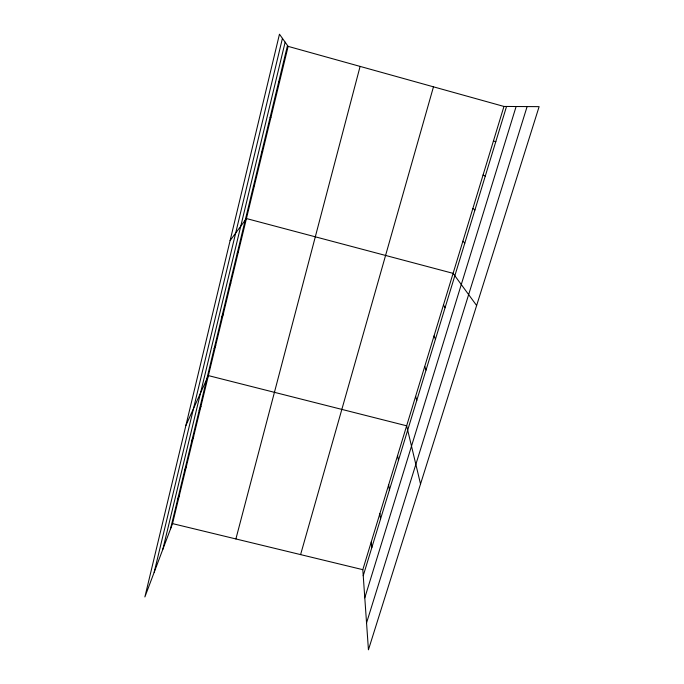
<?xml version="1.0" encoding="UTF-8"?>
<svg xmlns="http://www.w3.org/2000/svg" width="684" height="684" viewBox="0 0 684 684"><rect width="100%" height="100%" fill="white"/><g stroke="black" fill="none" stroke-linecap="round" stroke-linejoin="round"><path stroke-width="1.03" d="M154.174 572.294L282.432 38.364M162.826 549.337L285.142 42.177M170.453 529.125L287.502 45.477M172.53 523.611L288.135 46.375L279.465 34.2L144.88 596.952L172.53 523.611L362.811 569.669L368.437 649.8L539.12 106.653L503.954 106.447L288.135 46.375M235.894 538.949L360.1 66.408M300.592 554.604L433.476 86.825M362.811 569.669L503.954 106.447M363.23 575.714L506.545 106.456M364.786 597.825L516.112 106.516M366.547 622.902L527.116 106.584M177.447 500.226L179.447 495.036M184.56 470.814L186.493 465.966M191.811 440.864L193.657 436.383M199.189 410.374L200.959 406.262M185.877 425.525L208.381 375.601L406.647 425.807L420.532 484.024M214.126 348.643L215.725 345.3M221.693 317.402L223.198 314.46M229.388 285.587L230.799 283.065M237.228 253.191L238.545 251.105M230.098 240.606L246.428 218.547L453.099 273.352L476.628 305.517M253.354 186.552L254.465 185.39M261.647 152.293L262.647 151.609M270.103 117.374L270.984 117.195M493.403 141.084L495.814 141.605M483.041 175.07L485.281 176.087M278.713 81.772L279.474 82.123M472.875 208.432L474.944 209.928M462.897 241.196L464.804 243.145M443.471 304.936L445.07 307.749M434.024 335.964L435.469 339.187M424.73 366.436L426.046 370.053M415.607 396.387L416.778 400.379M397.566 455.604L398.473 460.323M388.649 484.87L389.427 489.941M379.885 513.624L380.543 519.036M371.275 541.89L371.814 547.619"/></g></svg>
